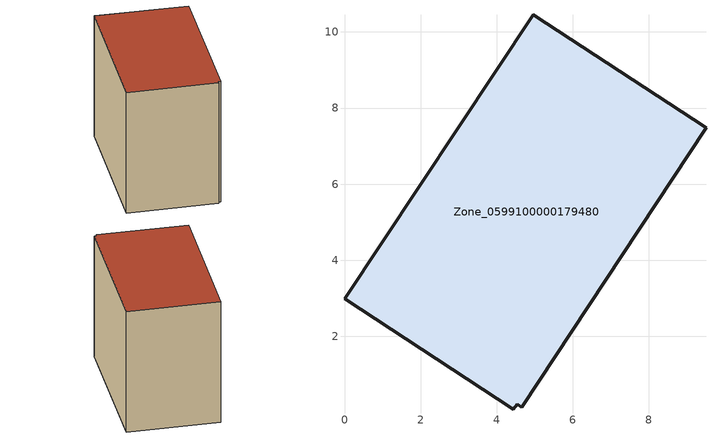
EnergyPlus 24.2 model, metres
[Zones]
Zone_0599100000179480
 floor ground (C_G): 4.53,0.22 4.44,0.09 0,2.99 4.96,10.45 9.5,7.48 4.66,0.14 z0
 wall outside (C_F): 9.5,7.48 4.96,10.45 0,2.99 4.44,0.09 4.53,0.22 4.66,0.14 9.5,7.48 z0:7.75
 roof outside (C_R): 4.66,0.14 9.5,7.48 4.96,10.45 0,2.99 4.44,0.09 4.53,0.22 z7.75
[BUILDING]
Pand.0599100000179480: North Axis=0; Terrain=City; Loads Convergence Tolerance Value=0.04; Temperature Convergence Tolerance Value=0.4; Solar Distribution=FullExterior; Maximum Number of Warmup Days=25; Minimum Number of Warmup Days=1
[Site:Location]
Rotterdam.The.Hague.AP_ZH_NLD Design_Conditions: Latitude=51.96; Longitude=4.45; Time Zone=1; Elevation=-4.5
[SITE:GROUNDTEMPERATURE:BUILDINGSURFACE]
18, 18, 18, 18, 18, 18, 18, 18, 18, 18, 18, 18
[MATERIAL] Thermal Absorptance=0.9; Solar Absorptance=0.7; Visible Absorptance=0.7
Name | Roughness | Thickness | Conductivity | Density | Specific Heat
G.TI.1975-1991 | MediumSmooth | 0.15 | 0.288461 | 540 | 1210
F.TI.1975-1991 | Rough | 0.3 | 0.230769 | 1920 | 840
R.TI.1975-1991 | MediumRough | 0.2 | 0.153846 | 1500 | 1000
[CONSTRUCTION]
C_G: G.TI.1975-1991
C_F: F.TI.1975-1991
C_R: R.TI.1975-1991
[ZONE]
Zone_0599100000179480: Type=1; Multiplier=1; Ceiling Height=Autocalculate; Volume=Autocalculate; Floor Area=autocalculate; Part of Total Floor Area=Yes
[ZONEINFILTRATION:DESIGNFLOWRATE]
Infil_Zone_0599100000179480: Zone or ZoneList or Space or SpaceList=Zone_0599100000179480; Schedule=AlwaysOn; Design Flow Rate Calculation Method=Flow/Area; Flow Rate per Floor Area=0.003; Constant Term Coefficient=1; Temperature Term Coefficient=0; Velocity Term Coefficient=0; Velocity Squared Term Coefficient=0
[HVACTEMPLATE:ZONE:IDEALLOADSAIRSYSTEM]
Zone_0599100000179480: Maximum Heating Supply Air Temperature=50; Minimum Cooling Supply Air Temperature=13; Maximum Heating Supply Air Humidity Ratio=0.0156; Minimum Cooling Supply Air Humidity Ratio=0.0077; Heating Limit=NoLimit; Cooling Limit=NoLimit; Dehumidification Control Type=ConstantSensibleHeatRatio; Cooling Sensible Heat Ratio=0.7; Dehumidification Setpoint=60; Humidification Control Type=None; Humidification Setpoint=30; Outdoor Air Method=None; Outdoor Air Flow Rate per Person=0.00944; Outdoor Air Flow Rate per Zone Floor Area=0; Outdoor Air Flow Rate per Zone=0; Demand Controlled Ventilation Type=None; Outdoor Air Economizer Type=NoEconomizer; Heat Recovery Type=None; Sensible Heat Recovery Effectiveness=0.7; Latent Heat Recovery Effectiveness=0.65
[ZONECONTROL:THERMOSTAT]
ThermostatControl_Zone_0599100000179480: Zone or ZoneList=Zone_0599100000179480; Control Type Schedule=DualSetpointControlType; Control 1=Thermostat_Zone_0599100000179480; Temperature Difference Between Cutout And Setpoint=0
[THERMOSTATSETPOINT:DUALSETPOINT]
Thermostat_Zone_0599100000179480: Heating Setpoint Temperature Schedule=HeatingSetpoint_Zone_0599100000179480; Cooling Setpoint Temperature Schedule=CoolingSetpoint_Zone_0599100000179480
[SCHEDULE:COMPACT]
HeatingSetpoint_Zone_0599100000179480: Through: 12/31, For: AllDays, Until: 24:00, 21
CoolingSetpoint_Zone_0599100000179480: Through: 12/31, For: AllDays, Until: 24:00, 24
DualSetpointControlType: Through: 12/31, For: AllDays, Until: 24:00, 4
AlwaysOn: Through: 12/31, For: AllDays, Until: 24:00, 1
